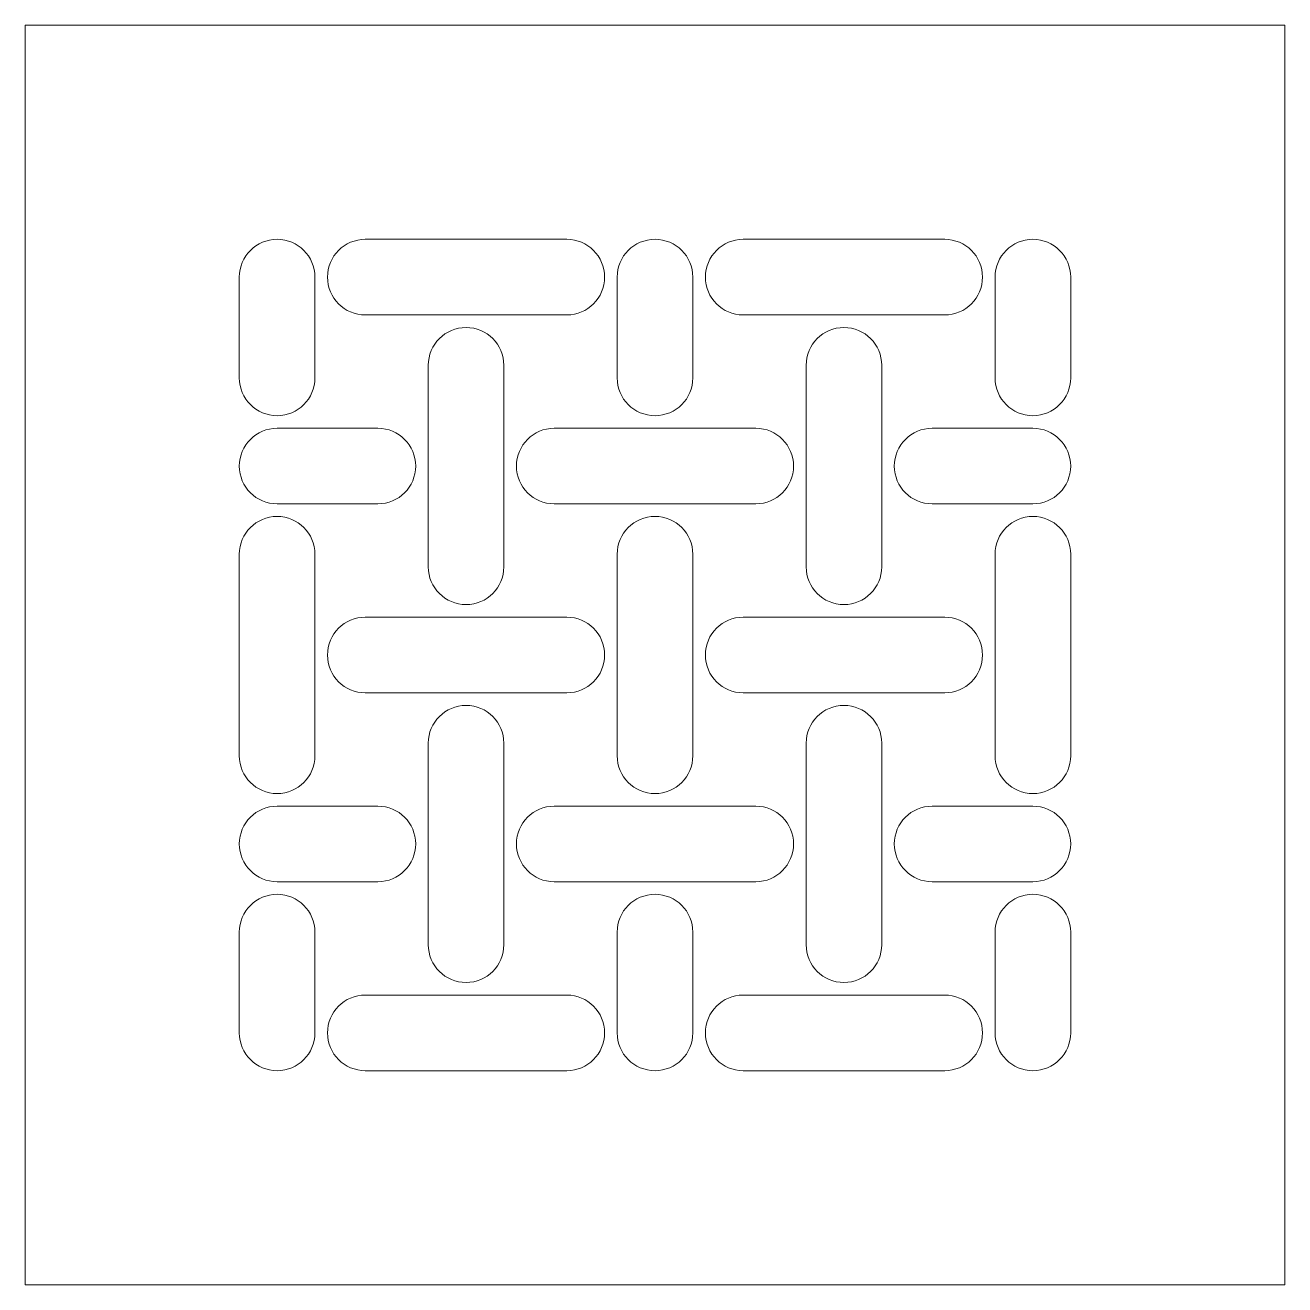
# Model space of a CAD drawing. Header units: metres. Extents: x 0 to 100, y 0 to 100.
import ezdxf

# ---------------------------------------------------------------- set-up
doc = ezdxf.new("R2010")
doc.units = ezdxf.units.M
doc.layers.add('TOP', color=1, linetype='Continuous', lineweight=0)

msp = doc.modelspace()

# ---------------------------------------------------------------- linework, layer by layer
at = {"layer": 'TOP'}
for p, q in [((100, 100), (0, 100)), ((0, 100), (0, 0)), ((100, 0), (100, 100)), ((27, 83), (43, 83)), ((57, 83), (73, 83)), ((17, 72), (17, 80)), ((23, 72), (23, 80)), ((47, 72), (47, 80)), ((53, 72), (53, 80)), ((77, 72), (77, 80)), ((83, 72), (83, 80)), ((27, 77), (43, 77)), ((57, 77), (73, 77)), ((32, 57), (32, 73)), ((38, 57), (38, 73)), ((62, 57), (62, 73)), ((68, 57), (68, 73)), ((20, 68), (28, 68)), ((42, 68), (58, 68)), ((72, 68), (80, 68)), ((20, 62), (28, 62)), ((42, 62), (58, 62)), ((72, 62), (80, 62)), ((17, 42), (17, 58)), ((23, 42), (23, 58)), ((47, 42), (47, 58)), ((53, 42), (53, 58)), ((77, 42), (77, 58)), ((83, 42), (83, 58)), ((27, 53), (43, 53)), ((57, 53), (73, 53)), ((27, 47), (43, 47)), ((57, 47), (73, 47)), ((32, 27), (32, 43)), ((38, 27), (38, 43)), ((62, 27), (62, 43)), ((68, 27), (68, 43)), ((20, 38), (28, 38)), ((42, 38), (58, 38)), ((72, 38), (80, 38)), ((20, 32), (28, 32)), ((42, 32), (58, 32)), ((72, 32), (80, 32)), ((17, 20), (17, 28)), ((23, 20), (23, 28)), ((47, 20), (47, 28)), ((53, 20), (53, 28)), ((77, 20), (77, 28)), ((83, 20), (83, 28)), ((27, 23), (43, 23)), ((57, 23), (73, 23)), ((27, 17), (43, 17)), ((57, 17), (73, 17)), ((0, 0), (100, 0))]:
    msp.add_line(p, q, dxfattribs=at)
for centre, start, end in [((20, 80), 0, 180), ((27, 80), -270, -90), ((43, 80), -90, 90), ((50, 80), 0, 180), ((57, 80), -270, -90), ((73, 80), -90, 90), ((80, 80), 0, 180), ((35, 73), 0, 180), ((65, 73), 0, 180), ((20, 72), -180, 0), ((50, 72), -180, 0), ((80, 72), -180, 0), ((20, 65), -270, -90), ((28, 65), -90, 90), ((42, 65), -270, -90), ((58, 65), -90, 90), ((72, 65), -270, -90), ((80, 65), -90, 90), ((20, 58), 0, 180), ((50, 58), 0, 180), ((80, 58), 0, 180), ((35, 57), -180, 0), ((65, 57), -180, 0), ((27, 50), -270, -90), ((43, 50), -90, 90), ((57, 50), -270, -90), ((73, 50), -90, 90), ((35, 43), 0, 180), ((65, 43), 0, 180), ((20, 42), -180, 0), ((50, 42), -180, 0), ((80, 42), -180, 0), ((20, 35), -270, -90), ((28, 35), -90, 90), ((42, 35), -270, -90), ((58, 35), -90, 90), ((72, 35), -270, -90), ((80, 35), -90, 90), ((20, 28), 0, 180), ((50, 28), 0, 180), ((80, 28), 0, 180), ((35, 27), -180, 0), ((65, 27), -180, 0), ((27, 20), -270, -90), ((43, 20), -90, 90), ((57, 20), -270, -90), ((73, 20), -90, 90), ((20, 20), -180, 0), ((50, 20), -180, 0), ((80, 20), -180, 0)]:
    msp.add_arc(centre, 3, start, end, dxfattribs=at)

doc.saveas('drawing.dxf')
